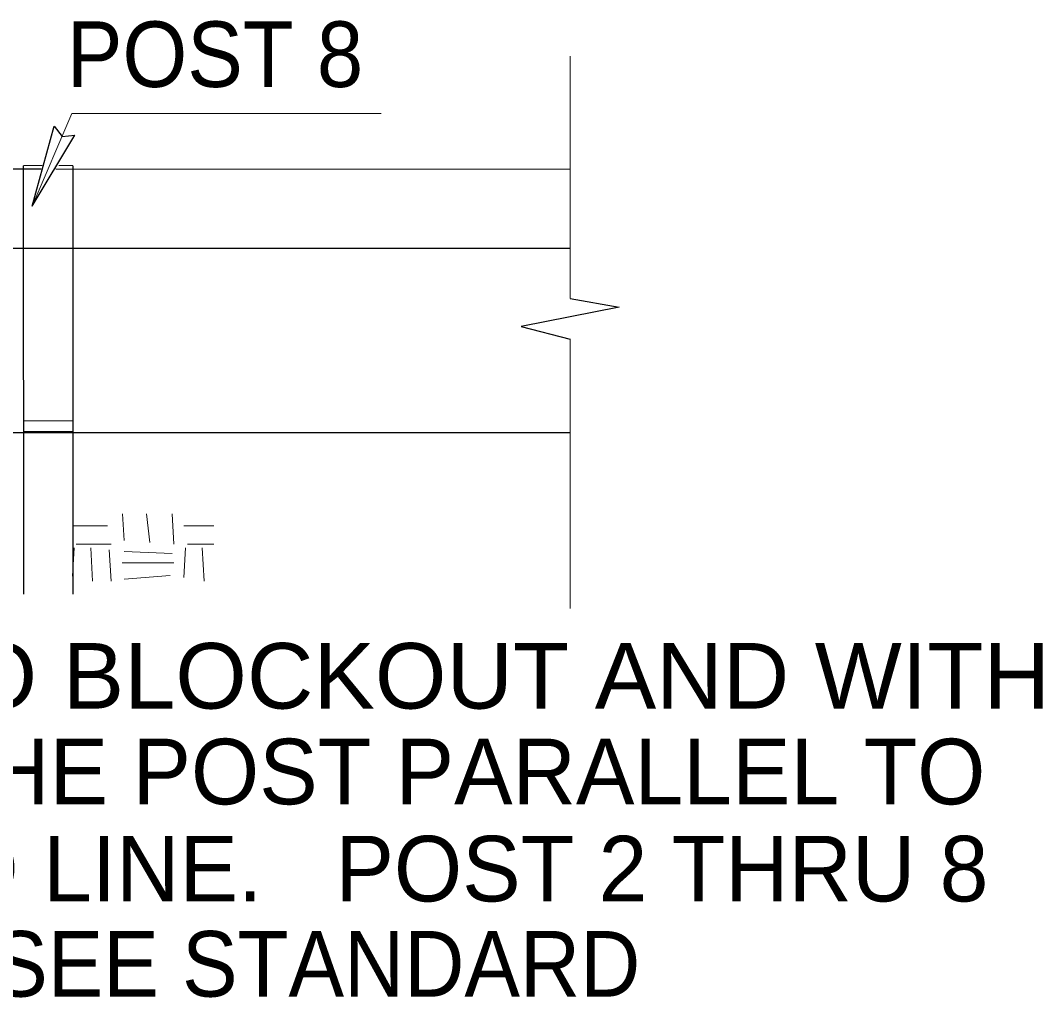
# Model space of a CAD drawing. Extents: x 578 to 948, y 17 to 286.
# Drawn here: x 796.24 to 817.3, y 175.84 to 195.97 of the extents above; entities that cross this region are included whole.
import ezdxf

# ---------------------------------------------------------------- set-up
doc = ezdxf.new("R2010")
doc.units = 0
doc.header["$LTSCALE"] = 0.54
doc.linetypes.add('LONG_DASHED', pattern=[7.5, 6, -1.5])
doc.layers.add('1', color=7, linetype='Continuous', lineweight=13)

msp = doc.modelspace()

# ---------------------------------------------------------------- linework, layer by layer
at = {"layer": '1'}
for p, q in [((807.5683, 190.2448), (807.5683, 195.2388)), ((796.4845, 192.1485), (797.3029, 194.058)), ((797.3029, 194.058), (803.6761, 194.058)), ((796.3062, 192.9853), (796.6941, 192.9853)), ((797.0359, 192.9853), (797.3223, 192.9853)), ((807.5683, 189.4053), (807.5683, 183.8584))]:
    msp.add_line(p, q, dxfattribs=at)
at = {"layer": '1', "lineweight": 25}
for p, q in [((796.4854, 192.1485), (796.9373, 193.7912)), ((796.4854, 192.1485), (797.3635, 193.6084)), ((784.5204, 192.9128), (796.6743, 192.9119)), ((796.3137, 184.1539), (796.3062, 192.9774)), ((796.9714, 192.9119), (807.5683, 192.9113)), ((797.3223, 192.9774), (797.3223, 184.1535)), ((711.2775, 191.2913), (807.5683, 191.283)), ((677.9844, 187.4838), (807.5683, 187.4838))]:
    msp.add_line(p, q, dxfattribs=at)
at = {"layer": '1', "linetype": 'LONG_DASHED'}
for p, q in [((798.3432, 185.8118), (798.3778, 185.258)), ((798.8407, 185.8118), (798.9103, 185.2199)), ((799.3696, 185.8118), (799.4046, 185.1819)), ((798.0355, 185.5622), (797.3145, 185.5622)), ((800.2308, 185.5622), (799.6088, 185.5622)), ((797.351, 185.1058), (797.3145, 184.5226)), ((798.1116, 185.1819), (797.389, 185.1819)), ((797.6933, 185.1058), (797.7313, 184.4213)), ((799.6468, 185.1058), (799.6088, 184.4973)), ((800.2308, 185.1819), (799.6848, 185.1819)), ((799.9891, 185.1058), (800.0271, 184.4213)), ((798.0736, 185.0678), (798.1116, 184.4213)), ((798.3778, 185.0298), (799.3666, 184.9918)), ((798.3398, 184.8016), (799.4046, 184.8016)), ((798.3778, 184.4593), (799.3286, 184.5353))]:
    msp.add_line(p, q, dxfattribs=at)
at = {"layer": '1', "lineweight": 25}
for points in [[(796.9373, 193.7912), (797.1011, 193.5789), (797.3635, 193.6084)], [(807.5683, 190.2448), (808.5763, 190.0647), (806.5568, 189.6677), (807.5683, 189.4053)]]:
    msp.add_lwpolyline(points, dxfattribs=at)
at = {"layer": '1'}
msp.add_lwpolyline([(797.3223, 187.5046), (796.3111, 187.5046), (796.3111, 187.7238), (797.3223, 187.7238)], close=True, dxfattribs=at)

# ---------------------------------------------------------------- texts
for s, width, p in [('POST 8', 0.95, (797.2007, 194.6003)), ('POST 1 SHALL BE A WOOD POST WITH NO BLOCKOUT AND WITH', 1.05, (757.3775, 181.7962)), ('SHALL BE STEEL POSTS WITH BLOCKOUTS.   SEE STANDARD', 0.95, (757.4177, 175.8636))]:
    msp.add_text(s, height=1.351, dxfattribs=dict(at, width=width)).set_placement(p)
for s, p in [("A 2'' DIAMETER HOLE DRILLED THROUGH THE POST PARALLEL TO", (757.5081, 179.8247)), ('EDGE OF PAVEMENT JUST ABOVE GROUND LINE.   POST 2 THRU 8', (757.3595, 177.8243))]:
    msp.add_text(s, height=1.351, dxfattribs=at).set_placement(p)

doc.saveas('drawing.dxf')
